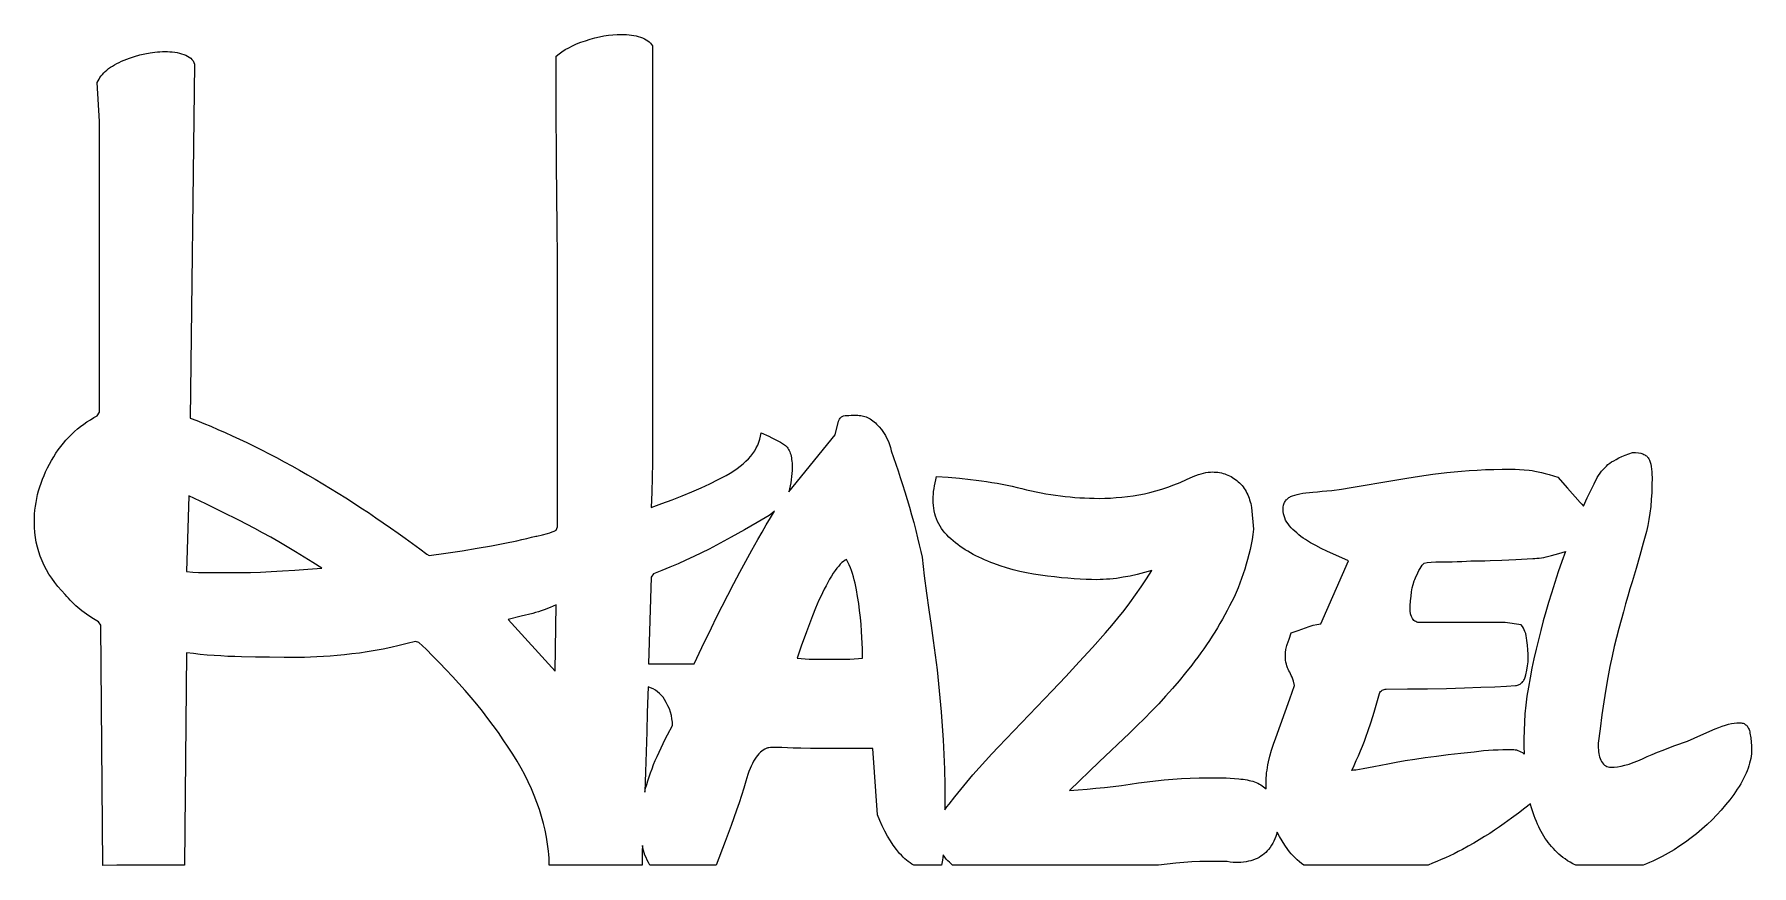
# Model space of a CAD drawing. Extents: x 13 to 211, y 9 to 105.
import ezdxf

# ---------------------------------------------------------------- set-up
doc = ezdxf.new("R2010")
doc.units = 0
doc.layers.add('CAMADA_1', color=18, linetype='CONTINUOUS')

msp = doc.modelspace()

# ---------------------------------------------------------------- linework, layer by layer
at = {"layer": 'CAMADA_1'}
for points in [[(21.23, 9.11), (20.99, 36.8), (20.72, 37.19), (20.15, 37.53), (19.6, 37.89), (19.33, 38.07), (19.07, 38.26), (18.82, 38.45), (18.58, 38.65), (18.35, 38.85), (18.12, 39.05), (17.9, 39.26), (17.68, 39.47), (17.48, 39.69), (17.28, 39.91), (17.08, 40.13), (16.9, 40.36), (16.47, 40.81), (16.06, 41.27), (15.69, 41.74), (15.34, 42.22), (15.02, 42.7), (14.73, 43.2), (14.46, 43.71), (14.23, 44.22), (14.02, 44.75), (13.84, 45.28), (13.68, 45.82), (13.56, 46.37), (13.46, 46.93), (13.39, 47.51), (13.35, 48.09), (13.34, 48.67), (13.34, 49.14), (13.37, 49.59), (13.41, 50.05), (13.46, 50.51), (13.53, 50.96), (13.61, 51.41), (13.71, 51.86), (13.83, 52.3), (13.96, 52.75), (14.11, 53.19), (14.27, 53.63), (14.45, 54.07), (14.64, 54.5), (14.85, 54.94), (15.08, 55.37), (15.31, 55.8), (15.57, 56.22), (15.83, 56.63), (16.1, 57.03), (16.39, 57.41), (16.68, 57.78), (16.98, 58.13), (17.3, 58.47), (17.62, 58.8), (17.96, 59.12), (18.3, 59.42), (18.66, 59.71), (19.03, 59.98), (19.4, 60.24), (19.79, 60.49), (20.19, 60.73), (20.59, 60.95), (20.86, 61.34), (20.86, 94.86), (20.59, 99.35), (20.68, 99.54), (20.79, 99.73), (20.9, 99.92), (21.03, 100.1), (21.18, 100.28), (21.34, 100.45), (21.51, 100.62), (21.7, 100.78), (21.9, 100.94), (22.11, 101.09), (22.34, 101.24), (22.58, 101.39), (22.84, 101.53), (23.11, 101.66), (23.4, 101.79), (23.69, 101.92), (24.3, 102.15), (24.9, 102.35), (25.5, 102.52), (26.09, 102.66), (26.67, 102.77), (27.24, 102.85), (27.53, 102.87), (27.81, 102.89), (28.1, 102.9), (28.38, 102.91), (28.67, 102.9), (28.96, 102.89), (29.24, 102.86), (29.52, 102.83), (29.79, 102.78), (30.05, 102.72), (30.31, 102.66), (30.56, 102.58), (30.79, 102.49), (31.01, 102.38), (31.2, 102.27), (31.36, 102.13), (31.51, 101.99), (31.63, 101.82), (31.73, 101.65), (31.81, 101.46), (31.28, 60.68), (32.08, 60.38), (32.88, 60.06), (33.69, 59.73), (34.5, 59.38), (35.32, 59.02), (36.15, 58.65), (36.99, 58.26), (37.83, 57.86), (38.68, 57.45), (39.53, 57.02), (40.4, 56.57), (41.26, 56.12), (42.14, 55.65), (43.02, 55.16), (43.91, 54.66), (44.81, 54.15), (45.7, 53.63), (46.6, 53.1), (47.48, 52.56), (48.37, 52.02), (49.24, 51.47), (50.12, 50.91), (50.99, 50.35), (51.85, 49.78), (52.71, 49.2), (53.56, 48.62), (54.41, 48.03), (55.26, 47.43), (56.1, 46.83), (56.94, 46.22), (57.77, 45.6), (58.6, 44.98), (58.86, 44.85), (60.79, 45.12), (62.64, 45.39), (64.39, 45.68), (66.05, 45.97), (67.58, 46.26), (68.94, 46.55), (69.55, 46.69), (70.12, 46.82), (70.65, 46.96), (71.13, 47.09), (71.26, 47.09), (71.9, 47.23), (72.48, 47.39), (72.76, 47.47), (73.02, 47.56), (73.27, 47.65), (73.51, 47.75), (73.64, 48.15), (73.64, 77.57), (73.63, 79.79), (73.62, 82.08), (73.57, 86.88), (73.54, 89.41), (73.52, 92.07), (73.51, 94.85), (73.51, 97.76), (73.51, 102.38), (73.82, 102.64), (74.16, 102.89), (74.54, 103.13), (74.94, 103.35), (75.38, 103.57), (75.84, 103.78), (76.34, 103.97), (76.87, 104.16), (77.41, 104.33), (77.95, 104.48), (78.48, 104.6), (79, 104.71), (79.52, 104.79), (80.03, 104.84), (80.53, 104.88), (81.03, 104.89), (81.32, 104.88), (81.61, 104.87), (81.89, 104.84), (82.17, 104.8), (82.44, 104.76), (82.7, 104.7), (82.96, 104.63), (83.21, 104.56), (83.44, 104.47), (83.66, 104.37), (83.86, 104.26), (84.05, 104.14), (84.21, 104.02), (84.36, 103.88), (84.48, 103.73), (84.59, 103.57), (84.59, 57.12), (84.58, 55.51), (84.56, 53.85), (84.52, 52.15), (84.46, 50.39), (85.69, 50.82), (86.88, 51.26), (88.03, 51.71), (89.13, 52.17), (90.19, 52.64), (91.2, 53.11), (92.17, 53.59), (93.1, 54.08), (93.54, 54.34), (93.96, 54.59), (94.35, 54.86), (94.71, 55.13), (95.05, 55.41), (95.37, 55.7), (95.66, 55.99), (95.92, 56.29), (96.16, 56.6), (96.38, 56.92), (96.56, 57.24), (96.73, 57.57), (96.86, 57.91), (96.98, 58.26), (97.06, 58.61), (97.13, 58.97), (97.99, 58.58), (98.37, 58.4), (98.73, 58.22), (99.05, 58.05), (99.34, 57.89), (99.6, 57.73), (99.83, 57.58), (99.94, 57.5), (100.03, 57.41), (100.12, 57.31), (100.21, 57.2), (100.28, 57.07), (100.35, 56.94), (100.42, 56.8), (100.48, 56.64), (100.53, 56.47), (100.57, 56.3), (100.61, 56.11), (100.64, 55.91), (100.66, 55.7), (100.68, 55.48), (100.69, 55.01), (100.68, 54.65), (100.67, 54.29), (100.63, 53.94), (100.59, 53.58), (100.54, 53.23), (100.47, 52.88), (100.39, 52.53), (100.3, 52.19), (105.64, 58.75), (106.03, 60.34), (106.1, 60.46), (106.17, 60.57), (106.24, 60.67), (106.32, 60.75), (106.39, 60.82), (106.47, 60.87), (106.55, 60.91), (106.63, 60.93), (106.81, 60.96), (107.01, 60.98), (107.23, 60.99), (107.49, 61), (108.28, 61), (108.44, 60.99), (108.6, 60.98), (108.77, 60.95), (108.93, 60.91), (109.08, 60.87), (109.24, 60.81), (109.39, 60.74), (109.55, 60.67), (109.7, 60.58), (109.85, 60.48), (110, 60.37), (110.15, 60.26), (110.29, 60.13), (110.44, 59.99), (110.58, 59.84), (110.72, 59.68), (110.99, 59.35), (111.23, 59.01), (111.44, 58.67), (111.63, 58.33), (111.79, 57.98), (111.92, 57.62), (112.03, 57.27), (112.1, 56.91), (112.9, 54.6), (113.16, 53.82), (113.42, 53.01), (113.69, 52.17), (113.95, 51.3), (114.21, 50.41), (114.46, 49.52), (114.71, 48.63), (114.94, 47.74), (115.16, 46.87), (115.35, 46.07), (115.52, 45.32), (115.67, 44.64), (115.93, 42.51), (116.2, 40.49), (116.46, 38.59), (116.72, 36.78), (116.97, 35.05), (117.2, 33.35), (117.4, 31.69), (117.58, 30.05), (117.74, 28.44), (117.88, 26.82), (118, 25.2), (118.11, 23.59), (118.2, 21.93), (118.26, 20.21), (118.29, 18.4), (118.31, 16.53), (118.3, 15.54), (118.54, 15.87), (118.8, 16.2), (119.47, 17.05), (120.15, 17.9), (120.84, 18.74), (121.54, 19.56), (122.26, 20.39), (122.98, 21.2), (123.72, 22), (124.48, 22.8), (130.68, 29.26), (132.25, 30.92), (133.8, 32.58), (135.32, 34.25), (136.81, 35.93), (137.55, 36.78), (138.26, 37.64), (138.96, 38.52), (139.63, 39.41), (140.29, 40.31), (140.93, 41.23), (141.56, 42.17), (142.16, 43.12), (141.31, 42.87), (140.48, 42.66), (139.66, 42.48), (138.86, 42.33), (138.47, 42.26), (138.08, 42.21), (137.69, 42.17), (137.31, 42.13), (136.93, 42.1), (136.56, 42.08), (136.19, 42.07), (135.82, 42.06), (135.22, 42.07), (134.58, 42.09), (133.91, 42.12), (133.22, 42.16), (132.49, 42.22), (131.74, 42.29), (130.96, 42.37), (130.15, 42.46), (129.33, 42.57), (128.53, 42.7), (127.73, 42.85), (126.95, 43.02), (126.18, 43.21), (125.42, 43.42), (124.68, 43.66), (123.95, 43.91), (123.59, 44.04), (123.24, 44.19), (122.89, 44.33), (122.55, 44.48), (122.22, 44.64), (121.89, 44.8), (121.57, 44.97), (121.26, 45.15), (120.95, 45.33), (120.65, 45.51), (120.36, 45.7), (120.08, 45.9), (119.8, 46.1), (119.52, 46.31), (119.26, 46.53), (119, 46.75), (118.75, 46.97), (118.52, 47.21), (118.31, 47.45), (118.11, 47.7), (117.92, 47.96), (117.75, 48.22), (117.6, 48.5), (117.47, 48.78), (117.35, 49.06), (117.24, 49.36), (117.15, 49.66), (117.08, 49.98), (117.03, 50.3), (116.99, 50.62), (116.96, 50.96), (116.95, 51.3), (116.96, 51.6), (116.98, 51.91), (117.01, 52.23), (117.05, 52.55), (117.11, 52.89), (117.18, 53.23), (117.26, 53.58), (117.35, 53.94), (118.69, 53.86), (119.99, 53.75), (121.27, 53.62), (121.9, 53.54), (122.51, 53.46), (123.12, 53.37), (123.73, 53.27), (124.32, 53.17), (124.91, 53.06), (125.49, 52.94), (126.06, 52.82), (126.62, 52.69), (127.18, 52.55), (127.73, 52.42), (128.29, 52.29), (128.84, 52.17), (129.4, 52.06), (129.95, 51.96), (130.51, 51.87), (131.06, 51.79), (131.62, 51.71), (132.18, 51.65), (132.73, 51.59), (133.29, 51.54), (133.85, 51.5), (134.41, 51.47), (134.97, 51.45), (135.53, 51.44), (136.09, 51.43), (136.75, 51.44), (137.4, 51.46), (138.06, 51.51), (138.71, 51.56), (139.36, 51.64), (140.01, 51.73), (140.66, 51.84), (141.3, 51.96), (141.95, 52.11), (142.62, 52.28), (143.3, 52.49), (143.99, 52.72), (144.7, 52.98), (145.42, 53.27), (146.16, 53.59), (146.91, 53.94), (147.23, 54.06), (147.54, 54.17), (147.84, 54.26), (148.13, 54.33), (148.4, 54.39), (148.67, 54.43), (148.91, 54.46), (149.15, 54.47), (149.36, 54.46), (149.57, 54.45), (149.78, 54.43), (149.98, 54.4), (150.18, 54.36), (150.37, 54.31), (150.56, 54.25), (150.75, 54.19), (150.94, 54.11), (151.12, 54.03), (151.29, 53.94), (151.47, 53.84), (151.63, 53.73), (151.8, 53.61), (151.96, 53.48), (152.12, 53.34), (152.27, 53.2), (152.42, 53.05), (152.56, 52.9), (152.69, 52.74), (152.81, 52.57), (152.92, 52.4), (153.03, 52.22), (153.13, 52.04), (153.22, 51.85), (153.3, 51.66), (153.38, 51.46), (153.44, 51.25), (153.5, 51.04), (153.56, 50.83), (153.6, 50.6), (153.64, 50.38), (153.9, 47.87), (153.81, 47.28), (153.71, 46.69), (153.6, 46.11), (153.48, 45.53), (153.35, 44.96), (153.2, 44.4), (153.05, 43.84), (152.88, 43.28), (152.7, 42.73), (152.51, 42.19), (152.31, 41.65), (152.1, 41.11), (151.87, 40.59), (151.64, 40.06), (151.39, 39.54), (151.13, 39.03), (150.86, 38.52), (150.59, 38.01), (150.31, 37.51), (150.02, 37.01), (149.73, 36.52), (149.43, 36.02), (149.12, 35.54), (148.81, 35.05), (148.48, 34.57), (148.16, 34.09), (147.82, 33.62), (147.48, 33.15), (147.13, 32.69), (146.78, 32.22), (146.05, 31.31), (145.3, 30.41), (144.53, 29.51), (143.75, 28.63), (142.95, 27.76), (142.13, 26.9), (141.3, 26.05), (140.45, 25.21), (139.59, 24.38), (136.1, 21.08), (132.66, 17.78), (133.68, 17.85), (134.69, 17.94), (135.7, 18.03), (136.7, 18.13), (137.69, 18.24), (138.68, 18.36), (139.66, 18.5), (140.64, 18.64), (141.62, 18.78), (142.6, 18.9), (143.59, 19), (144.58, 19.09), (145.58, 19.15), (146.59, 19.2), (147.6, 19.23), (148.62, 19.23), (150.34, 19.23), (150.75, 19.23), (151.2, 19.2), (151.68, 19.16), (152.19, 19.1), (152.44, 19.08), (152.68, 19.06), (152.92, 19.03), (153.15, 18.99), (153.37, 18.94), (153.59, 18.89), (153.8, 18.83), (154, 18.76), (154.19, 18.68), (154.38, 18.6), (154.56, 18.51), (154.73, 18.41), (154.89, 18.3), (155.05, 18.19), (155.2, 18.07), (155.34, 17.95), (155.33, 18.29), (155.33, 18.64), (155.33, 18.92), (155.34, 19.21), (155.37, 19.5), (155.4, 19.8), (155.44, 20.11), (155.48, 20.42), (155.54, 20.74), (155.61, 21.06), (155.76, 21.72), (155.96, 22.41), (156.18, 23.12), (156.45, 23.85), (157, 25.34), (157.55, 26.84), (158.09, 28.34), (158.62, 29.85), (158.48, 30.36), (158.41, 30.59), (158.33, 30.81), (158.24, 31.02), (158.15, 31.21), (158.06, 31.4), (157.97, 31.57), (157.87, 31.74), (157.79, 31.92), (157.72, 32.12), (157.67, 32.33), (157.62, 32.55), (157.59, 32.78), (157.58, 33.03), (157.57, 33.28), (157.58, 33.66), (157.62, 34.01), (157.65, 34.17), (157.68, 34.32), (157.72, 34.47), (157.77, 34.6), (157.98, 35.2), (158.23, 35.92), (159.04, 36.2), (159.88, 36.52), (160.31, 36.67), (160.75, 36.8), (161.2, 36.9), (161.66, 36.98), (164.83, 44.24), (162.32, 45.36), (161.67, 45.66), (161.05, 45.98), (160.45, 46.32), (159.88, 46.68), (159.6, 46.86), (159.34, 47.05), (159.09, 47.24), (158.86, 47.44), (158.63, 47.64), (158.42, 47.84), (158.22, 48.05), (158.03, 48.26), (157.86, 48.48), (157.71, 48.7), (157.59, 48.93), (157.49, 49.17), (157.41, 49.41), (157.35, 49.66), (157.32, 49.91), (157.31, 50.17), (157.32, 50.43), (157.36, 50.66), (157.39, 50.77), (157.43, 50.87), (157.47, 50.97), (157.52, 51.07), (157.58, 51.15), (157.64, 51.24), (157.71, 51.31), (157.79, 51.39), (157.87, 51.45), (157.96, 51.52), (158.06, 51.57), (158.16, 51.63), (158.39, 51.72), (158.65, 51.81), (158.93, 51.89), (159.24, 51.96), (159.57, 52.02), (159.93, 52.07), (160.32, 52.12), (160.74, 52.15), (161.27, 52.19), (161.8, 52.24), (162.35, 52.29), (162.9, 52.35), (164.01, 52.5), (165.16, 52.68), (170.17, 53.54), (171.56, 53.77), (173.02, 53.98), (174.56, 54.2), (176.17, 54.4), (177.01, 54.49), (177.87, 54.57), (178.76, 54.64), (179.67, 54.69), (180.61, 54.74), (181.57, 54.77), (182.55, 54.79), (183.56, 54.79), (184.04, 54.78), (184.55, 54.76), (185.1, 54.72), (185.68, 54.66), (185.99, 54.62), (186.33, 54.56), (186.7, 54.49), (187.09, 54.4), (187.52, 54.29), (187.98, 54.17), (188.46, 54.03), (188.97, 53.87), (190.08, 52.62), (191.55, 50.97), (191.75, 50.74), (191.93, 50.51), (192.35, 51.47), (192.76, 52.34), (193.14, 53.12), (193.5, 53.82), (193.66, 54.08), (193.84, 54.32), (194.01, 54.55), (194.19, 54.76), (194.37, 54.96), (194.56, 55.14), (194.75, 55.31), (194.95, 55.47), (195.16, 55.62), (195.41, 55.77), (195.69, 55.92), (196, 56.08), (196.35, 56.24), (196.73, 56.4), (197.14, 56.56), (197.59, 56.72), (197.93, 56.71), (198.25, 56.68), (198.53, 56.62), (198.66, 56.58), (198.78, 56.54), (198.89, 56.49), (198.99, 56.44), (199.08, 56.38), (199.17, 56.32), (199.25, 56.24), (199.32, 56.17), (199.38, 56.09), (199.44, 56), (199.53, 55.81), (199.61, 55.59), (199.68, 55.35), (199.73, 55.09), (199.78, 54.81), (199.81, 54.5), (199.82, 54.17), (199.83, 53.82), (199.82, 52.94), (199.79, 52.1), (199.74, 51.28), (199.67, 50.49), (199.57, 49.73), (199.46, 49), (199.33, 48.29), (199.17, 47.62), (198.82, 46.27), (198.43, 44.85), (198, 43.36), (197.52, 41.81), (197.27, 41), (197.02, 40.16), (196.77, 39.28), (196.52, 38.37), (196, 36.43), (195.48, 34.36), (195.22, 33.24), (194.97, 32.05), (194.72, 30.78), (194.49, 29.43), (194.26, 27.99), (194.04, 26.48), (193.83, 24.88), (193.63, 23.21), (193.63, 22.68), (193.64, 22.45), (193.65, 22.23), (193.68, 22.02), (193.73, 21.82), (193.78, 21.63), (193.85, 21.44), (193.93, 21.26), (194.02, 21.1), (194.13, 20.94), (194.24, 20.81), (194.36, 20.69), (194.49, 20.6), (194.62, 20.53), (194.77, 20.48), (194.92, 20.45), (195.08, 20.44), (195.45, 20.45), (195.85, 20.5), (196.27, 20.58), (196.71, 20.68), (197.18, 20.82), (197.67, 20.99), (198.18, 21.19), (198.71, 21.43), (199.27, 21.67), (199.85, 21.92), (200.46, 22.18), (201.1, 22.43), (201.77, 22.69), (202.46, 22.95), (203.92, 23.47), (205.44, 24.15), (207.09, 24.86), (207.51, 25.03), (207.9, 25.17), (208.28, 25.3), (208.64, 25.4), (208.98, 25.48), (209.29, 25.54), (209.59, 25.57), (209.86, 25.58), (209.99, 25.58), (210.11, 25.56), (210.23, 25.54), (210.33, 25.51), (210.44, 25.47), (210.53, 25.42), (210.62, 25.35), (210.7, 25.29), (210.78, 25.21), (210.84, 25.12), (210.91, 25.02), (210.96, 24.91), (211.01, 24.8), (211.05, 24.67), (211.09, 24.54), (211.11, 24.39), (211.2, 23.83), (211.26, 23.34), (211.3, 22.91), (211.31, 22.55), (211.3, 22.28), (211.29, 22.01), (211.25, 21.74), (211.21, 21.47), (211.15, 21.19), (211.08, 20.91), (211, 20.62), (210.9, 20.34), (210.79, 20.05), (210.67, 19.75), (210.53, 19.46), (210.38, 19.16), (210.22, 18.86), (210.05, 18.55), (209.86, 18.24), (209.66, 17.93), (209.24, 17.31), (208.79, 16.7), (208.31, 16.1), (207.81, 15.52), (207.29, 14.95), (206.74, 14.39), (206.17, 13.84), (205.57, 13.31), (204.95, 12.79), (204.33, 12.3), (203.68, 11.83), (203.03, 11.38), (202.36, 10.95), (201.69, 10.55), (201, 10.17), (200.29, 9.81), (199.91, 9.63), (199.54, 9.47), (199.17, 9.31), (198.81, 9.17), (191.04, 9.17), (190.71, 9.33), (190.39, 9.5), (190.09, 9.68), (189.8, 9.88), (189.56, 10.06), (189.32, 10.25), (189.09, 10.45), (188.87, 10.65), (188.66, 10.86), (188.45, 11.08), (188.25, 11.3), (188.05, 11.53), (187.87, 11.76), (187.69, 12), (187.52, 12.25), (187.35, 12.5), (187.2, 12.76), (187.05, 13.03), (186.9, 13.3), (186.77, 13.57), (186.62, 13.89), (186.49, 14.21), (186.36, 14.53), (186.23, 14.86), (186.12, 15.2), (186.01, 15.54), (185.91, 15.88), (185.82, 16.22), (185.17, 15.72), (184.44, 15.17), (183.64, 14.58), (182.77, 13.95), (182.24, 13.57), (181.68, 13.2), (181.11, 12.82), (180.51, 12.45), (179.9, 12.08), (179.27, 11.71), (178.62, 11.35), (177.96, 10.98), (177.48, 10.73), (177, 10.49), (176.51, 10.25), (176.02, 10.02), (175.52, 9.8), (175.02, 9.58), (174.51, 9.38), (174, 9.17), (159.7, 9.17), (159.43, 9.36), (159.18, 9.56), (158.93, 9.77), (158.69, 10), (158.46, 10.23), (158.24, 10.47), (158.03, 10.72), (157.83, 10.98), (157.49, 11.47), (157.18, 11.96), (156.89, 12.46), (156.63, 12.97), (156.55, 12.71), (156.46, 12.45), (156.35, 12.2), (156.23, 11.95), (156.1, 11.7), (155.95, 11.46), (155.79, 11.22), (155.62, 10.99), (155.46, 10.8), (155.3, 10.63), (155.12, 10.47), (154.93, 10.32), (154.73, 10.19), (154.52, 10.06), (154.3, 9.95), (154.07, 9.85), (153.82, 9.76), (153.57, 9.68), (153.3, 9.62), (153.02, 9.56), (152.73, 9.52), (152.43, 9.49), (152.12, 9.48), (151.79, 9.47), (151.53, 9.47), (151.19, 9.53), (150.83, 9.57), (150.46, 9.59), (150.08, 9.6), (148.62, 9.6), (147.7, 9.59), (146.78, 9.55), (145.85, 9.49), (144.93, 9.4), (142.94, 9.18), (119.2, 9.17), (119.01, 9.33), (118.82, 9.5), (118.64, 9.68), (118.47, 9.87), (118.29, 10.1), (118.12, 10.34), (118.03, 9.75), (117.92, 9.18), (114.72, 9.17), (114.51, 9.29), (114.3, 9.43), (114.09, 9.57), (113.89, 9.73), (113.68, 9.91), (113.49, 10.1), (113.29, 10.31), (113.09, 10.52), (112.72, 10.98), (112.36, 11.47), (112.02, 11.98), (111.69, 12.52), (111.38, 13.09), (111.08, 13.68), (110.79, 14.3), (110.52, 14.95), (109.99, 22.6), (105.77, 22.6), (104.17, 22.6), (102.82, 22.62), (101.7, 22.64), (100.82, 22.66), (99.49, 22.71), (98.51, 22.73), (98.22, 22.72), (97.99, 22.7), (97.89, 22.68), (97.82, 22.66), (97.76, 22.63), (97.72, 22.6), (97.54, 22.52), (97.37, 22.42), (97.2, 22.31), (97.03, 22.17), (96.87, 22), (96.71, 21.82), (96.55, 21.62), (96.4, 21.39), (96.26, 21.15), (96.11, 20.88), (95.98, 20.59), (95.84, 20.29), (95.71, 19.96), (95.59, 19.6), (95.46, 19.23), (95.35, 18.84), (95.11, 18.02), (94.85, 17.19), (94.58, 16.35), (94.29, 15.49), (93.99, 14.62), (93.66, 13.73), (93.33, 12.83), (92.97, 11.91), (91.93, 9.18), (84.3, 9.18), (84.13, 9.46), (83.98, 9.75), (83.85, 10.04), (83.73, 10.33), (83.65, 10.59), (83.57, 10.85), (83.49, 11.13), (83.43, 11.42), (83.4, 10.8), (83.4, 9.18), (72.7, 9.18), (72.69, 9.58), (72.67, 9.98), (72.64, 10.38), (72.6, 10.78), (72.5, 11.58), (72.37, 12.38), (72.22, 13.18), (72.03, 13.98), (71.81, 14.78), (71.56, 15.58), (71.28, 16.38), (70.97, 17.18), (70.64, 17.97), (70.27, 18.77), (69.87, 19.57), (69.44, 20.36), (68.98, 21.16), (68.49, 21.95), (67.96, 22.78), (67.4, 23.61), (66.83, 24.44), (66.23, 25.26), (65.62, 26.07), (64.99, 26.89), (64.34, 27.7), (63.68, 28.5), (62.99, 29.3), (62.29, 30.1), (61.56, 30.9), (60.82, 31.69), (60.06, 32.48), (59.28, 33.26), (58.49, 34.04), (57.67, 34.82), (57.28, 34.95), (56.32, 34.7), (55.38, 34.46), (54.45, 34.25), (53.53, 34.06), (52.62, 33.89), (51.72, 33.74), (50.83, 33.61), (49.95, 33.5), (49.09, 33.41), (48.26, 33.33), (47.45, 33.26), (46.67, 33.2), (45.92, 33.16), (45.19, 33.13), (44.49, 33.11), (43.82, 33.1), (42.12, 33.11), (40.45, 33.12), (38.82, 33.14), (37.22, 33.17), (36.43, 33.19), (35.64, 33.22), (34.84, 33.27), (34.05, 33.32), (33.26, 33.38), (32.47, 33.45), (31.68, 33.54), (30.89, 33.63), (30.63, 9.18), (22.85, 9.18)], [(36.03, 42.87), (37.11, 42.88), (38.24, 42.9), (39.42, 42.94), (40.65, 43), (41.95, 43.07), (43.36, 43.17), (44.86, 43.27), (46.46, 43.4), (45.44, 44.04), (44.44, 44.67), (43.45, 45.27), (42.48, 45.85), (41.52, 46.41), (40.58, 46.95), (39.65, 47.46), (38.74, 47.95), (36.9, 48.9), (35.03, 49.85), (33.11, 50.78), (31.15, 51.71), (30.89, 43), (31.59, 42.94), (32.27, 42.9), (32.91, 42.88), (33.52, 42.87)], [(84.15, 32.38), (84.57, 32.37), (85.05, 32.36), (89.41, 32.36), (90.3, 34.26), (91.39, 36.52), (91.99, 37.75), (92.62, 39.01), (93.28, 40.29), (93.96, 41.6), (94.65, 42.91), (95.35, 44.19), (96.04, 45.45), (96.73, 46.68), (97.23, 47.55), (97.72, 48.39), (98.2, 49.18), (98.66, 49.94), (98.37, 49.7), (98.05, 49.47), (96.68, 48.66), (95.21, 47.82), (93.65, 46.94), (91.98, 46.04), (91.12, 45.58), (90.24, 45.14), (89.35, 44.71), (88.45, 44.29), (87.54, 43.88), (86.61, 43.49), (85.67, 43.11), (84.72, 42.74), (84.46, 42.34), (84.3, 37.34)], [(101.28, 33.02), (101.75, 32.97), (102.21, 32.92), (102.67, 32.9), (103.13, 32.89), (106.83, 32.89), (107.35, 32.9), (107.85, 32.92), (108.34, 32.97), (108.81, 33.02), (108.79, 34.08), (108.74, 35.4), (108.7, 36.14), (108.64, 36.9), (108.57, 37.69), (108.48, 38.5), (108.37, 39.32), (108.24, 40.12), (108.1, 40.9), (107.95, 41.67), (107.86, 42.04), (107.76, 42.4), (107.65, 42.76), (107.54, 43.1), (107.41, 43.43), (107.27, 43.76), (107.12, 44.07), (106.96, 44.37), (106.79, 44.29), (106.62, 44.17), (106.44, 44.02), (106.25, 43.84), (106.06, 43.63), (105.86, 43.38), (105.65, 43.1), (105.44, 42.79), (105.23, 42.45), (105.02, 42.1), (104.81, 41.73), (104.6, 41.35), (104.39, 40.96), (104.19, 40.55), (103.99, 40.12), (103.79, 39.69), (103.4, 38.79), (103.03, 37.89), (102.68, 36.98), (102.34, 36.06), (101.75, 34.38)], [(185.09, 21.97), (184.92, 22.09), (184.75, 22.19), (184.58, 22.27), (184.41, 22.34), (184.23, 22.4), (184.06, 22.43), (183.88, 22.46), (183.7, 22.46), (183.16, 22.46), (182.62, 22.45), (182.08, 22.43), (181.52, 22.4), (180.96, 22.36), (180.41, 22.32), (179.87, 22.26), (179.34, 22.2), (177.8, 22.03), (176.34, 21.87), (174.97, 21.7), (173.68, 21.52), (172.48, 21.35), (171.36, 21.17), (170.33, 20.99), (169.38, 20.81), (167.76, 20.5), (166.53, 20.27), (165.68, 20.13), (165.4, 20.1), (165.22, 20.09), (165.48, 20.65), (165.73, 21.21), (165.98, 21.77), (166.21, 22.33), (166.44, 22.89), (166.66, 23.45), (166.87, 24.01), (167.07, 24.58), (167.45, 25.69), (167.8, 26.79), (168.11, 27.87), (168.39, 28.93), (168.46, 29.05), (168.54, 29.16), (168.62, 29.25), (168.72, 29.33), (168.82, 29.38), (168.93, 29.42), (169.05, 29.45), (169.18, 29.46), (171.63, 29.47), (173.95, 29.49), (176.15, 29.53), (178.22, 29.59), (180.1, 29.66), (181.7, 29.72), (183.03, 29.79), (184.09, 29.85), (184.21, 29.87), (184.31, 29.9), (184.42, 29.94), (184.51, 29.98), (184.61, 30.03), (184.69, 30.09), (184.77, 30.16), (184.85, 30.23), (184.92, 30.32), (184.99, 30.41), (185.05, 30.5), (185.11, 30.61), (185.16, 30.72), (185.2, 30.84), (185.28, 31.11), (185.4, 31.65), (185.48, 32.15), (185.53, 32.6), (185.54, 32.82), (185.54, 33.02), (185.54, 33.49), (185.51, 33.99), (185.47, 34.52), (185.41, 35.07), (185.37, 35.34), (185.32, 35.6), (185.26, 35.84), (185.18, 36.07), (185.09, 36.29), (184.99, 36.49), (184.88, 36.67), (184.75, 36.85), (182.9, 37.11), (173.14, 37.11), (172.98, 37.12), (172.83, 37.14), (172.7, 37.18), (172.58, 37.23), (172.47, 37.29), (172.37, 37.37), (172.29, 37.46), (172.22, 37.57), (172.1, 37.8), (172.02, 38.02), (171.99, 38.12), (171.97, 38.23), (171.96, 38.33), (171.95, 38.43), (171.96, 39.04), (171.99, 39.61), (172.04, 40.14), (172.1, 40.64), (172.18, 41.1), (172.29, 41.52), (172.41, 41.91), (172.47, 42.09), (172.55, 42.26), (172.83, 42.86), (172.96, 43.12), (173.09, 43.35), (173.21, 43.55), (173.33, 43.72), (173.43, 43.86), (173.54, 43.97), (173.91, 44.03), (174.36, 44.07), (174.9, 44.1), (175.52, 44.1), (176.16, 44.11), (176.77, 44.12), (177.35, 44.14), (177.89, 44.17), (178.42, 44.2), (178.95, 44.22), (179.47, 44.23), (180, 44.24), (180.55, 44.24), (181.16, 44.25), (182.51, 44.3), (184.13, 44.39), (186.07, 44.5), (186.31, 44.51), (186.55, 44.52), (186.81, 44.55), (187.08, 44.58), (187.35, 44.63), (187.64, 44.69), (187.94, 44.75), (188.25, 44.83), (189.07, 45.06), (189.47, 45.18), (189.85, 45.31), (189.43, 44.15), (189.02, 42.96), (188.62, 41.74), (188.22, 40.49), (187.9, 39.43), (187.58, 38.37), (187.28, 37.3), (187, 36.22), (186.72, 35.14), (186.46, 34.05), (186.21, 32.95), (185.98, 31.85), (185.76, 30.76), (185.57, 29.69), (185.41, 28.64), (185.28, 27.61), (185.18, 26.61), (185.11, 25.63), (185.07, 24.67), (185.05, 23.73), (185.06, 22.86)], [(73.51, 39.17), (72.79, 38.86), (72.1, 38.6), (71.77, 38.48), (71.44, 38.37), (71.12, 38.27), (70.8, 38.18), (69.47, 37.84), (67.96, 37.46), (73.37, 31.52)], [(83.7, 17.58), (83.81, 18.02), (83.93, 18.46), (84.07, 18.9), (84.22, 19.36), (84.37, 19.81), (84.55, 20.28), (84.73, 20.75), (84.92, 21.22), (85.13, 21.7), (85.35, 22.19), (85.58, 22.68), (85.82, 23.18), (86.07, 23.69), (86.34, 24.2), (86.9, 25.24), (86.89, 25.63), (86.84, 26.02), (86.77, 26.41), (86.67, 26.79), (86.54, 27.17), (86.38, 27.54), (86.19, 27.91), (85.98, 28.27), (85.81, 28.52), (85.61, 28.75), (85.4, 28.96), (85.18, 29.15), (84.93, 29.32), (84.66, 29.48), (84.38, 29.61), (84.08, 29.73), (84, 26.77), (83.94, 24.52), (83.86, 22.23), (83.78, 19.92)]]:
    msp.add_lwpolyline(points, close=True, dxfattribs=at)

doc.saveas('drawing.dxf')
